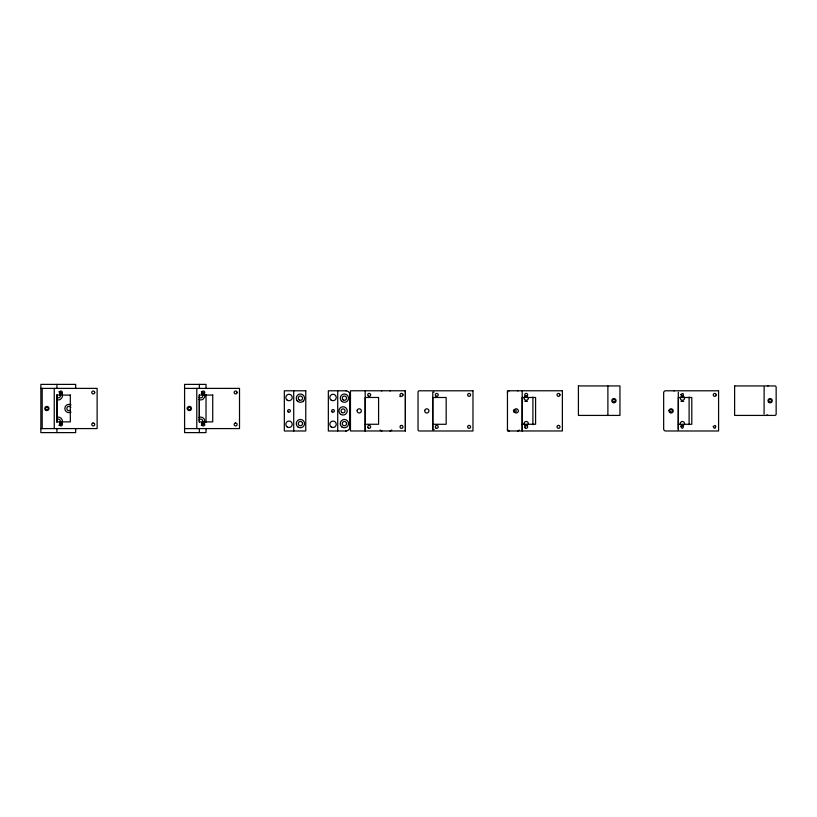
<?xml version="1.0" encoding="UTF-8"?>
<svg xmlns="http://www.w3.org/2000/svg" width="817" height="817" viewBox="0 0 817 817"><rect width="100%" height="100%" fill="white"/><g stroke="black" fill="none" stroke-linecap="round" stroke-linejoin="round"><path stroke-width="1.23" d="M54.249 428.578L54.249 388.381M56.924 422.297L56.924 394.662M196.785 428.578L196.785 388.381M199.328 422.297L199.328 394.662M349.768 427.495L349.768 394.284M365.199 390.771L365.199 430.967L365.199 397.47L378.588 397.47L378.588 424.268L365.199 424.268M434.123 429.65L432.775 429.65L432.775 392.14L434.123 392.14M522.196 390.771L522.196 430.967L522.196 397.47L535.584 397.47L535.584 424.268L522.196 424.268M607.889 415.414L607.889 385.941M678.13 429.977L678.324 392.283M764.089 414.076L764.14 386.941M302.811 401.545L303.607 400.81M527.425 401.423L524.759 401.331M683.625 401.423L680.959 401.331M40.85 388.402L97.121 388.381L97.121 428.578L40.85 428.598M184.591 388.402L239.514 388.381L239.514 428.578L184.591 428.598M346.285 390.802L328.342 390.792L328.342 430.988L346.285 430.978M432.775 424.289L446.174 424.289L446.174 397.491L432.775 397.491L432.775 429.65M678.396 424.289L691.795 424.289L691.795 397.491L678.396 397.491L678.396 428.976M297.02 400.565L297.756 401.361A4.156 4.156 0 0 0 304.506 398.859A4.156 4.156 0 0 0 298.961 394.274A4.156 4.156 0 0 0 297.756 401.361M237.114 392.436L237.114 392.487A1.471 1.471 0 0 1 234.908 393.763A1.471 1.471 0 0 1 234.908 391.21A1.471 1.471 0 0 1 237.114 392.487M94.711 392.436L94.711 392.487A1.471 1.471 0 0 1 92.505 393.763A1.471 1.471 0 0 1 92.505 391.21A1.471 1.471 0 0 1 94.711 392.487M689.109 397.072L689.109 424.707M532.909 397.072L532.909 424.707M405.375 390.792L405.375 430.988M337.717 390.792L337.717 430.988M293.712 390.792L293.712 430.988M206.027 388.198L206.027 384.388L184.591 384.388L184.591 432.612L206.027 432.612L206.027 428.802M206.027 394.54L206.027 422.46M199.328 384.388L199.328 388.402M199.328 428.598L199.328 432.612M75.685 388.198L75.685 384.388L40.85 384.388L40.85 432.612L75.685 432.612L75.685 428.802M56.924 384.388L56.924 388.402M56.924 428.598L56.924 432.612M42.188 388.381L42.188 428.578M60.192 422.154A2.145 2.145 0 0 0 60.366 421.623L60.397 421.061A2.145 2.145 0 0 0 56.639 419.836M59.896 422.624A2.145 2.145 0 0 1 59.478 422.992M60.182 394.815A2.145 2.145 0 0 1 56.659 397.195M59.447 393.988A2.145 2.145 0 0 1 59.866 394.345M70.507 410.011A2.145 2.145 0 0 1 67.351 409.889A2.145 2.145 0 0 1 67.75 406.754A2.145 2.145 0 0 1 70.834 407.417M71.059 412.095A4.156 4.156 0 0 1 64.829 408.5A4.156 4.156 0 0 1 71.059 404.905M62.133 422.736A4.156 4.156 0 0 1 58.895 425.33M56.587 417.426A4.156 4.156 0 0 1 62.388 421.684M62.398 395.377A4.156 4.156 0 0 1 62.041 397.501L60.672 399.156A4.156 4.156 0 0 1 56.536 399.554M58.957 391.68A4.156 4.156 0 0 1 62.153 394.325M528.303 397.736A2.145 2.145 0 0 1 526.077 400.299A2.145 2.145 0 0 1 524.177 397.491M524.79 396.562A2.145 2.145 0 0 1 527.384 396.378M528.139 424.544A2.145 2.145 0 0 0 528.313 424.013L528.344 423.451A2.145 2.145 0 0 0 525.76 421.521A2.145 2.145 0 0 0 524.187 424.329M527.425 425.381A2.145 2.145 0 0 1 524.81 425.248M684.513 397.736A2.145 2.145 0 0 1 682.287 400.299A2.145 2.145 0 0 1 680.377 397.491M680.99 396.562A2.145 2.145 0 0 1 684.013 396.735M684.35 424.544A2.145 2.145 0 0 0 684.523 424.013L684.544 423.451A2.145 2.145 0 0 0 681.97 421.521A2.145 2.145 0 0 0 680.387 424.329M683.625 425.381A2.145 2.145 0 0 1 681.021 425.248M673.708 390.792A2.012 2.012 0 0 1 674.229 390.863M767.766 385.992A1.338 1.338 0 0 1 768.113 385.941M768.113 415.414A1.338 1.338 0 0 1 766.949 414.75M204.801 395.377A4.156 4.156 0 0 1 204.444 397.501L203.065 399.156A4.156 4.156 0 0 1 198.94 399.554M201.36 391.68A4.156 4.156 0 0 1 204.556 394.325M202.596 422.154A2.145 2.145 0 0 0 202.769 421.623L202.8 421.061A2.145 2.145 0 0 0 199.031 419.836M202.289 422.624A2.145 2.145 0 0 1 201.38 423.247M202.585 394.815A2.145 2.145 0 0 1 199.062 397.195M201.339 393.743A2.145 2.145 0 0 1 202.269 394.345M204.536 422.736A4.156 4.156 0 0 1 201.299 425.33M198.991 417.426A4.156 4.156 0 0 1 204.791 421.684M509.461 430.988A2.012 2.012 0 0 1 507.459 428.976M519.244 429.977A2.012 2.012 0 0 1 517.498 430.988M517.498 390.792A2.012 2.012 0 0 1 518.019 390.863M507.459 392.803A2.012 2.012 0 0 1 507.725 391.803M508.94 390.863A2.012 2.012 0 0 1 509.461 390.792M345.754 390.792A3.819 3.819 0 0 1 349.768 394.815L349.768 426.964A3.819 3.819 0 0 1 345.754 430.988M381.927 430.988A2.012 2.012 0 0 1 380.191 429.977M391.7 429.977A2.012 2.012 0 0 1 389.964 430.988M381.406 390.863A2.012 2.012 0 0 1 381.927 390.792M389.964 390.792A2.012 2.012 0 0 1 390.485 390.863M399.85 396.378A2.145 2.145 0 0 1 400.269 396.735M405.385 390.771L405.385 430.967L350.462 430.967L350.462 390.771L405.385 390.771M472.972 390.792L472.972 430.988L419.387 430.988A1.338 1.338 0 0 1 418.038 429.65L418.038 392.14A1.338 1.338 0 0 1 419.387 390.792L472.972 390.792M562.382 390.771L562.382 430.967L507.459 430.967L507.459 390.771L562.382 390.771M578.416 385.941L578.416 415.414L619.95 415.414L619.95 385.941L578.416 385.941M718.582 390.792L718.582 430.988L665.671 430.988A2.012 2.012 0 0 1 663.659 428.976L663.659 392.803A2.012 2.012 0 0 1 665.671 390.792L718.582 390.792M734.616 385.941L734.616 415.414L774.812 415.414A1.338 1.338 0 0 0 776.15 414.076L776.15 387.289A1.338 1.338 0 0 0 774.812 385.941L734.616 385.941M302.545 423.451L302.515 424.013A2.145 2.145 0 0 1 299.155 425.361A2.145 2.145 0 0 1 299.349 421.746A2.145 2.145 0 0 1 302.545 423.451M346.551 423.451L346.52 424.013A2.145 2.145 0 0 1 343.171 425.361A2.145 2.145 0 0 1 343.354 421.746A2.145 2.145 0 0 1 346.551 423.451M187.246 408.03L187.205 408.582A2.145 2.145 0 0 0 191.444 408.929L191.484 408.377A2.145 2.145 0 0 0 187.246 408.03M357.141 410.42L357.09 410.971A2.145 2.145 0 0 0 361.328 411.319L361.369 410.767A2.145 2.145 0 0 0 357.141 410.42M424.728 410.44L424.677 410.992A2.145 2.145 0 0 0 428.915 411.339L428.956 410.788A2.145 2.145 0 0 0 424.728 410.44M514.138 410.42L514.087 410.971A2.145 2.145 0 0 0 518.325 411.319L518.366 410.767A2.145 2.145 0 0 0 514.138 410.42M669 410.44L668.949 410.992A2.145 2.145 0 0 0 673.188 411.339L673.239 410.788A2.145 2.145 0 0 0 669 410.44M680.959 394.519C682.767 400.146 685.34 390.546 680.959 394.519M680.959 426.505C682.767 432.132 685.34 422.532 680.959 426.505M713.292 426.505C715.089 432.122 717.673 422.532 713.292 426.505M92.924 423.043L92.505 423.196A1.471 1.471 0 0 0 92.198 425.514L92.862 425.892A1.471 1.471 0 0 0 94.701 424.666A1.471 1.471 0 0 0 93.24 423.002L92.924 423.043M235.327 423.043L234.908 423.196A1.471 1.471 0 0 0 234.602 425.514L235.265 425.892A1.471 1.471 0 0 0 237.104 424.666A1.471 1.471 0 0 0 235.643 423.002L235.327 423.043M401.188 425.432L400.769 425.586A1.471 1.471 0 0 0 400.473 427.904L401.127 428.282A1.471 1.471 0 0 0 402.975 427.056A1.471 1.471 0 0 0 401.515 425.391L401.188 425.432M468.774 425.453L468.355 425.606A1.471 1.471 0 0 0 468.049 427.924L468.713 428.302A1.471 1.471 0 0 0 470.561 427.077A1.471 1.471 0 0 0 469.091 425.412L468.774 425.453M558.185 425.432L557.766 425.586A1.471 1.471 0 0 0 557.47 427.904L558.123 428.282A1.471 1.471 0 0 0 559.972 427.056A1.471 1.471 0 0 0 558.511 425.391L558.185 425.432M305.762 390.792L284.336 390.792L284.336 430.988L305.762 430.988L305.762 390.792M70.323 395.081L56.924 395.081L56.924 421.878L70.323 421.878L70.323 395.081M212.726 395.081L199.328 395.081L199.328 421.878L212.726 421.878L212.726 395.081M716.182 394.897L716.182 394.846A1.471 1.471 0 0 0 713.976 393.62A1.471 1.471 0 0 0 713.976 396.174A1.471 1.471 0 0 0 716.182 394.897M559.982 394.877L559.982 394.825A1.471 1.471 0 0 0 557.766 393.6A1.471 1.471 0 0 0 557.766 396.153A1.471 1.471 0 0 0 559.982 394.877M470.572 394.897L470.572 394.846A1.471 1.471 0 0 0 468.355 393.62A1.471 1.471 0 0 0 468.355 396.174A1.471 1.471 0 0 0 470.572 394.897M402.985 394.877L402.985 394.825A1.471 1.471 0 0 0 400.769 393.6A1.471 1.471 0 0 0 400.769 396.153A1.471 1.471 0 0 0 402.985 394.877M59.876 425.514A1.471 1.471 0 0 0 62.337 424.85A1.471 1.471 0 0 0 60.529 423.053A1.471 1.471 0 0 0 59.876 425.514M60.182 393.763A1.471 1.471 0 0 0 62.388 392.487A1.471 1.471 0 0 0 60.182 391.21A1.471 1.471 0 0 0 60.182 393.763M45.415 409.981A2.073 2.073 0 0 0 48.887 409.021A2.073 2.073 0 0 0 46.324 406.498A2.073 2.073 0 0 0 45.415 409.981M45.936 409.45A1.338 1.338 0 0 0 48.172 408.847A1.338 1.338 0 0 0 46.528 407.203A1.338 1.338 0 0 0 45.936 409.45M768.981 402.495A2.145 2.145 0 0 0 772.259 400.759A2.145 2.145 0 0 0 769.114 398.788A2.145 2.145 0 0 0 768.981 402.495M368.447 396.153A1.471 1.471 0 0 0 370.652 394.877A1.471 1.471 0 0 0 368.447 393.6A1.471 1.471 0 0 0 368.447 396.153M287.227 426.954A3.217 3.217 0 0 0 292.231 424.513A3.217 3.217 0 0 0 287.615 421.398A3.217 3.217 0 0 0 287.227 426.954M297.95 426.964A4.156 4.156 0 0 0 304.537 424.074A4.156 4.156 0 0 0 298.736 419.815A4.156 4.156 0 0 0 297.95 426.964M287.114 400.085A3.217 3.217 0 0 0 292.22 397.848A3.217 3.217 0 0 0 287.727 394.55A3.217 3.217 0 0 0 287.114 400.085M299.226 399.952A2.145 2.145 0 0 0 302.545 398.288A2.145 2.145 0 0 0 299.451 396.245A2.145 2.145 0 0 0 299.226 399.952M514.148 412.054A1.338 1.338 0 0 0 516.16 410.89A1.338 1.338 0 0 0 514.148 409.726A1.338 1.338 0 0 0 514.148 412.054M670.083 411.839A1.338 1.338 0 0 0 672.32 411.237A1.338 1.338 0 0 0 670.675 409.593A1.338 1.338 0 0 0 670.083 411.839M769.175 401.627A1.338 1.338 0 0 0 771.411 401.024A1.338 1.338 0 0 0 769.777 399.39A1.338 1.338 0 0 0 769.175 401.627M188.329 409.45A1.338 1.338 0 0 0 190.575 408.847A1.338 1.338 0 0 0 188.931 407.203A1.338 1.338 0 0 0 188.329 409.45M612.781 402.495A2.145 2.145 0 0 0 616.059 400.759A2.145 2.145 0 0 0 612.913 398.788A2.145 2.145 0 0 0 612.781 402.495M612.975 401.627A1.338 1.338 0 0 0 615.211 401.024A1.338 1.338 0 0 0 613.567 399.39A1.338 1.338 0 0 0 612.975 401.627M288.074 411.839A1.338 1.338 0 0 0 290.311 411.237A1.338 1.338 0 0 0 288.677 409.593A1.338 1.338 0 0 0 288.074 411.839M525.443 396.153A1.471 1.471 0 0 0 527.649 394.877A1.471 1.471 0 0 0 525.443 393.6A1.471 1.471 0 0 0 525.443 396.153M525.137 427.904A1.471 1.471 0 0 0 527.608 427.24A1.471 1.471 0 0 0 525.801 425.443A1.471 1.471 0 0 0 525.137 427.904M368.14 427.904A1.471 1.471 0 0 0 370.612 427.24A1.471 1.471 0 0 0 368.804 425.443A1.471 1.471 0 0 0 368.14 427.904M332.08 411.839A1.338 1.338 0 0 0 334.316 411.237A1.338 1.338 0 0 0 332.682 409.593A1.338 1.338 0 0 0 332.08 411.839M343.232 399.952A2.145 2.145 0 0 0 346.551 398.288A2.145 2.145 0 0 0 343.457 396.245A2.145 2.145 0 0 0 343.232 399.952M341.782 412.422A2.012 2.012 0 0 0 345.05 411.247A2.012 2.012 0 0 0 342.394 409A2.012 2.012 0 0 0 341.782 412.422M331.232 426.954A3.217 3.217 0 0 0 336.236 424.513A3.217 3.217 0 0 0 331.62 421.398A3.217 3.217 0 0 0 331.232 426.954M331.12 400.085A3.217 3.217 0 0 0 336.226 397.848A3.217 3.217 0 0 0 331.733 394.55A3.217 3.217 0 0 0 331.12 400.085M340.924 414.444A4.156 4.156 0 0 0 347.225 410.982A4.156 4.156 0 0 0 341.077 407.254A4.156 4.156 0 0 0 340.924 414.444M341.761 401.361A4.156 4.156 0 0 0 348.512 398.859A4.156 4.156 0 0 0 342.966 394.274A4.156 4.156 0 0 0 341.761 401.361M341.955 426.964A4.156 4.156 0 0 0 348.542 424.074A4.156 4.156 0 0 0 342.742 419.815A4.156 4.156 0 0 0 341.955 426.964M202.575 393.763A1.471 1.471 0 0 0 204.791 392.487A1.471 1.471 0 0 0 202.575 391.21A1.471 1.471 0 0 0 202.575 393.763M202.269 425.514A1.471 1.471 0 0 0 204.74 424.85A1.471 1.471 0 0 0 202.933 423.053A1.471 1.471 0 0 0 202.269 425.514M436.033 396.174A1.471 1.471 0 0 0 438.239 394.897A1.471 1.471 0 0 0 436.033 393.62A1.471 1.471 0 0 0 436.033 396.174M435.727 427.924A1.471 1.471 0 0 0 438.188 427.26A1.471 1.471 0 0 0 436.39 425.463A1.471 1.471 0 0 0 435.727 427.924"/></g></svg>
